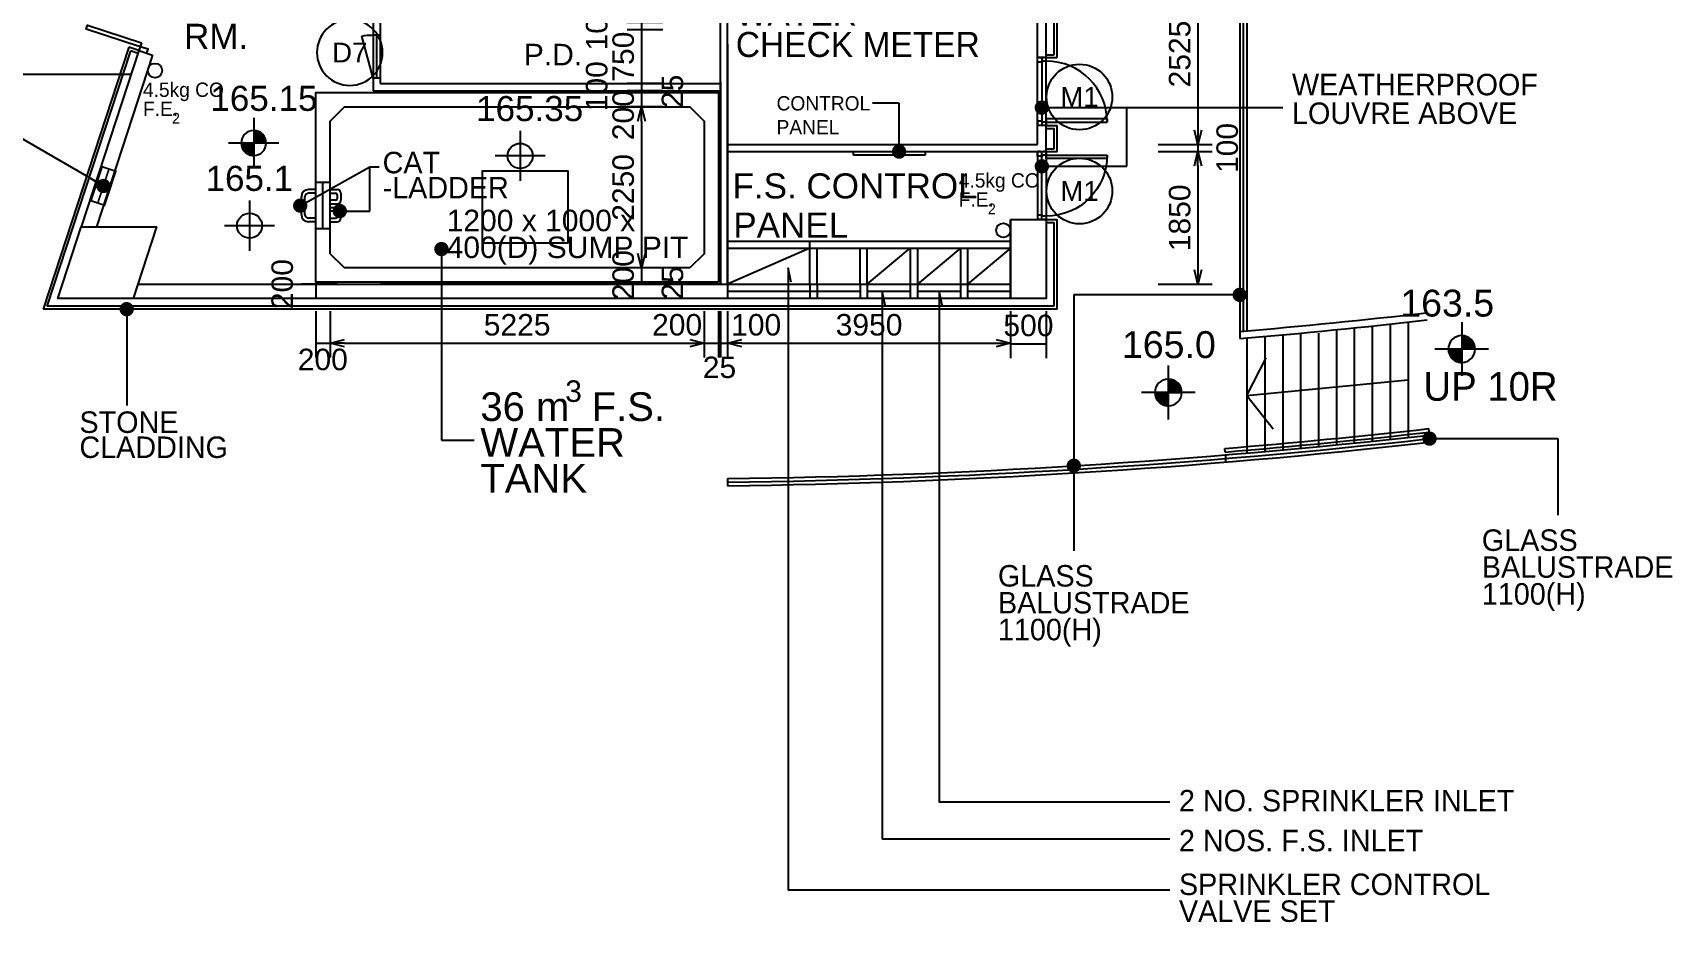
# Model space of a CAD drawing. Header units: millimetres. Extents: x 27940 to 139928, y 247 to 79491.
# Drawn here: x 91345 to 114233, y 247 to 12664 of the extents above; entities that cross this region are included whole.
import ezdxf
from ezdxf.enums import TextEntityAlignment as Align

# ---------------------------------------------------------------- set-up
doc = ezdxf.new("R2010")
doc.units = ezdxf.units.MM
doc.header["$LTSCALE"] = 1000
doc.layers.get('0').update_dxf_attribs({"color": 8})
doc.layers.get('Defpoints').update_dxf_attribs({"color": 8})
for name, color, linetype in [('CLADDING', 8, 'Continuous'), ('DLN030', 8, 'Continuous'), ('DLN032_1', 8, 'Continuous'), ('DLN032__', 8, 'Continuous'), ('DLN040__', 8, 'Continuous'), ('DLN041__', 8, 'Continuous'), ('DLN210__', 8, 'Continuous'), ('DLN220__', 8, 'Continuous'), ('DLN280__', 8, 'Continuous'), ('DLN314__', 8, 'Continuous'), ('DLN325-1', 8, 'Continuous'), ('DLN325__', 8, 'Continuous'), ('DLN580__', 8, 'Continuous'), ('DLN581__', 8, 'Continuous'), ('DLN816__', 8, 'Continuous'), ('FITDOOR', 8, 'Continuous'), ('LEVEL', 8, 'Continuous'), ('MARK', 8, 'Continuous')]:
    doc.layers.add(name, color=color, linetype=linetype)
doc.styles.add('ROMANS', font='swissl.ttf')
doc.styles.add('SWIS721LT450', font='swissl.ttf')
doc.styles.add('SWIS721LT750', font='swissl.ttf')
doc.dimstyles.new('INTDIM', dxfattribs={"dimscale": 200, "dimtxt": 2.25, "dimasz": 1.5, "dimexe": 1, "dimexo": 0, "dimgap": 1, "dimtad": 1, "dimdec": 0, "dimrnd": 1, "dimzin": 1, "dimdsep": 46, "dimtxsty": 'SWIS721LT450', "dimcen": 1, "dimclrd": 256, "dimclre": 256, "dimclrt": 256, "dimaunit": 1, "dimadec": 3, "dimazin": 0, "dimtfac": 1, "dimtdec": 0, "dimtix": 1, "dimtmove": 2, "dimatfit": 0, "dimldrblk": 'DOT', "dimfxl": 1, "dimtolj": 1, "dimtzin": 0, "dimarcsym": 0})

# ---------------------------------------------------------------- blocks, each defined once
blk = doc.blocks.new('*D177')
at = {"layer": 'Defpoints', "color": 0, "transparency": 16777216}
for p in [(95295, 8979), (95495, 8979), (95495, 8332)]:
    blk.add_point(p, dxfattribs=at)
at = {"layer": 'DLN030', "lineweight": -2, "transparency": 16777216}
for p, q in [((95295, 8779), (95295, 8132)), ((95495, 8779), (95495, 8132)), ((95295, 8332), (95495, 8332))]:
    blk.add_line(p, q, dxfattribs=at)
at = {"layer": 'DLN030', "transparency": 16777216, "insert": (95394, 8102), "char_height": 300, "attachment_point": 5, "style": 'SWIS721LT450'}
blk.add_mtext('\\A1;200', dxfattribs=at)
blk = doc.blocks.new('DIMARR')
for p, q in [((-1, 0.25), (0, 0)), ((-1, 0), (0, 0)), ((0, 0), (-1, -0.25))]:
    blk.add_line(p, q)
blk = doc.blocks.new('*D178')
at = {"layer": 'Defpoints', "color": 0, "transparency": 16777216}
for p in [(95495, 8956), (100720, 8979), (100720, 8332)]:
    blk.add_point(p, dxfattribs=at)
at = {"layer": 'DLN030', "lineweight": -2, "transparency": 16777216}
for p, q in [((95495, 8756), (95495, 8132)), ((100720, 8779), (100720, 8132)), ((95695, 8332), (100520, 8332))]:
    blk.add_line(p, q, dxfattribs=at)
at = {"layer": 'DLN030', "lineweight": -2, "transparency": 16777216, "xscale": 200, "yscale": 200, "zscale": 200, "rotation": 180}
blk.add_blockref('DIMARR', (95495, 8332), dxfattribs=at)
at = {"layer": 'DLN030', "lineweight": -2, "transparency": 16777216, "xscale": 200, "yscale": 200, "zscale": 200}
blk.add_blockref('DIMARR', (100720, 8332), dxfattribs=at)
at = {"layer": 'DLN030', "transparency": 16777216, "insert": (98107, 8586), "char_height": 300, "attachment_point": 5, "style": 'SWIS721LT450'}
blk.add_mtext('\\A1;5225', dxfattribs=at)
blk = doc.blocks.new('ELEX')
at = {"layer": 'DLN032__'}
for p, q in [((0, 0.5), (0, -0.5)), ((0.5, 0), (-0.5, 0))]:
    blk.add_line(p, q, dxfattribs=at)
blk.add_circle((0, 0), 0.25, dxfattribs=at)
at = {"layer": 'DLN032__', "style": 'ROMANS'}
blk.add_attdef('ELEX', (0.257, 0.354), '', height=0.5, dxfattribs=at)
blk = doc.blocks.new('DRNO')
at = {"layer": 'MARK'}
blk.add_circle((0, 0), 1, dxfattribs=at)
at = {"layer": 'MARK', "style": 'ROMANS'}
blk.add_attdef('DRNO', text='', height=0.6, dxfattribs=at).set_placement((0, 0), align=Align.MIDDLE)
blk = doc.blocks.new('DR1CR3')
at = {"layer": 'FITDOOR'}
for p, q in [((-50, 0), (0, 0)), ((-50, 0), (-50, -50)), ((0, 0), (0, -37.5)), ((-62.5, -50), (-62.5, -125)), ((-62.5, -50), (-50, -50)), ((-62.5, -125), (0, -125)), ((-12, -37.5), (0, -37.5)), ((-12, -87.5), (0, -87.5)), ((0, -87.5), (0, -125))]:
    blk.add_line(p, q, dxfattribs=at)
blk = doc.blocks.new('DR1AD')
at = {"layer": 'FITDOOR'}
for p, q in [((-45, 1), (0, 1)), ((-45, 1), (-45, 0)), ((0, 0), (0, 1)), ((-45, 0), (0, 0))]:
    blk.add_line(p, q, dxfattribs=at)
blk = doc.blocks.new('DR1AM')
at = {"layer": 'FITDOOR'}
blk.add_arc((0, 0), 1, 90, 180, dxfattribs=at)
blk = doc.blocks.new('DR1CL3')
at = {"layer": 'FITDOOR'}
for p, q in [((0, 0), (0, -37.5)), ((50, 0), (0, 0)), ((50, 0), (50, -50)), ((12, -37.5), (0, -37.5)), ((12, -87.5), (0, -87.5)), ((0, -87.5), (0, -125)), ((62.5, -125), (0, -125)), ((62.5, -50), (50, -50)), ((62.5, -50), (62.5, -125))]:
    blk.add_line(p, q, dxfattribs=at)
blk = doc.blocks.new('*D118')
at = {"layer": 'Defpoints', "color": 0, "transparency": 16777216}
for p in [(95795, 9156), (95295, 8956), (95795, 8956)]:
    blk.add_point(p, dxfattribs=at)
at = {"layer": 'DLN030', "lineweight": -2, "transparency": 16777216}
for p, q in [((95595, 9156), (95095, 9156)), ((95295, 9156), (95295, 8956)), ((95595, 8956), (95095, 8956))]:
    blk.add_line(p, q, dxfattribs=at)
at = {"layer": 'DLN030', "transparency": 16777216, "insert": (94829, 9156), "char_height": 300, "attachment_point": 5, "rotation": 90, "style": 'SWIS721LT450'}
blk.add_mtext('\\A1;200', dxfattribs=at)
blk = doc.blocks.new('*D127')
at = {"layer": 'Defpoints', "color": 0, "transparency": 16777216}
for p in [(106857, 13631), (106857, 11106), (107612, 11106)]:
    blk.add_point(p, dxfattribs=at)
at = {"layer": 'DLN030', "lineweight": -2, "transparency": 16777216}
for p, q in [((107057, 13631), (107812, 13631)), ((107612, 13431), (107612, 11306)), ((107057, 11106), (107812, 11106))]:
    blk.add_line(p, q, dxfattribs=at)
at = {"layer": 'DLN030', "lineweight": -2, "transparency": 16777216, "xscale": 200, "yscale": 200, "zscale": 200}
for p, rotation in [((107612, 13631), 90), ((107612, 11106), 270)]:
    blk.add_blockref('DIMARR', p, dxfattribs=dict(at, rotation=rotation))
at = {"layer": 'DLN030', "transparency": 16777216, "insert": (107358, 12368), "char_height": 300, "attachment_point": 5, "rotation": 90, "style": 'SWIS721LT450'}
blk.add_mtext('\\A1;2525', dxfattribs=at)
blk = doc.blocks.new('*D128')
at = {"layer": 'Defpoints', "color": 0, "transparency": 16777216}
for p in [(106857, 11106), (106857, 11006), (107612, 11006)]:
    blk.add_point(p, dxfattribs=at)
at = {"layer": 'DLN030', "lineweight": -2, "transparency": 16777216}
for p, q in [((107057, 11106), (107812, 11106)), ((107057, 11006), (107812, 11006)), ((107612, 11106), (107612, 11006))]:
    blk.add_line(p, q, dxfattribs=at)
at = {"layer": 'DLN030', "transparency": 16777216, "insert": (108022, 11056), "char_height": 300, "attachment_point": 5, "rotation": 90, "style": 'SWIS721LT450'}
blk.add_mtext('\\A1;100', dxfattribs=at)
blk = doc.blocks.new('*D129')
at = {"layer": 'Defpoints', "color": 0, "transparency": 16777216}
for p in [(106857, 11006), (106857, 9156), (107612, 9156)]:
    blk.add_point(p, dxfattribs=at)
at = {"layer": 'DLN030', "lineweight": -2, "transparency": 16777216}
for p, q in [((107057, 11006), (107812, 11006)), ((107612, 10806), (107612, 9356)), ((107057, 9156), (107812, 9156))]:
    blk.add_line(p, q, dxfattribs=at)
at = {"layer": 'DLN030', "lineweight": -2, "transparency": 16777216, "xscale": 200, "yscale": 200, "zscale": 200}
for p, rotation in [((107612, 11006), 90), ((107612, 9156), 270)]:
    blk.add_blockref('DIMARR', p, dxfattribs=dict(at, rotation=rotation))
at = {"layer": 'DLN030', "transparency": 16777216, "insert": (107358, 10081), "char_height": 300, "attachment_point": 5, "rotation": 90, "style": 'SWIS721LT450'}
blk.add_mtext('\\A1;1850', dxfattribs=at)
blk = doc.blocks.new('*D130')
at = {"layer": 'Defpoints', "color": 0, "transparency": 16777216}
for p in [(100720, 8979), (100920, 8979), (100920, 8332)]:
    blk.add_point(p, dxfattribs=at)
at = {"layer": 'DLN030', "lineweight": -2, "transparency": 16777216}
for p, q in [((100720, 8779), (100720, 8132)), ((100920, 8779), (100920, 8132)), ((100720, 8332), (100920, 8332))]:
    blk.add_line(p, q, dxfattribs=at)
at = {"layer": 'DLN030', "transparency": 16777216, "insert": (100340, 8586), "char_height": 300, "attachment_point": 5, "style": 'SWIS721LT450'}
blk.add_mtext('\\A1;200', dxfattribs=at)
blk = doc.blocks.new('*D131')
at = {"layer": 'Defpoints', "color": 0, "transparency": 16777216}
for p in [(100920, 8979), (100945, 8979), (100945, 8332)]:
    blk.add_point(p, dxfattribs=at)
at = {"layer": 'DLN030', "lineweight": -2, "transparency": 16777216}
for p, q in [((100920, 8779), (100920, 8132)), ((100945, 8779), (100945, 8132)), ((100920, 8332), (100945, 8332))]:
    blk.add_line(p, q, dxfattribs=at)
at = {"layer": 'DLN030', "transparency": 16777216, "insert": (100932, 7992), "char_height": 300, "attachment_point": 5, "style": 'SWIS721LT450'}
blk.add_mtext('\\A1;25', dxfattribs=at)
blk = doc.blocks.new('*D132')
at = {"layer": 'Defpoints', "color": 0, "transparency": 16777216}
for p in [(100945, 8979), (101045, 8979), (101045, 8332)]:
    blk.add_point(p, dxfattribs=at)
at = {"layer": 'DLN030', "lineweight": -2, "transparency": 16777216}
for p, q in [((100945, 8779), (100945, 8132)), ((101045, 8779), (101045, 8132)), ((100945, 8332), (101045, 8332))]:
    blk.add_line(p, q, dxfattribs=at)
at = {"layer": 'DLN030', "transparency": 16777216, "insert": (101444, 8586), "char_height": 300, "attachment_point": 5, "style": 'SWIS721LT450'}
blk.add_mtext('\\A1;100', dxfattribs=at)
blk = doc.blocks.new('*D133')
at = {"layer": 'Defpoints', "color": 0, "transparency": 16777216}
for p in [(101045, 8979), (104995, 8979), (104995, 8332)]:
    blk.add_point(p, dxfattribs=at)
at = {"layer": 'DLN030', "lineweight": -2, "transparency": 16777216}
for p, q in [((101045, 8779), (101045, 8132)), ((104995, 8779), (104995, 8132)), ((101245, 8332), (104795, 8332))]:
    blk.add_line(p, q, dxfattribs=at)
at = {"layer": 'DLN030', "lineweight": -2, "transparency": 16777216, "xscale": 200, "yscale": 200, "zscale": 200, "rotation": 180}
blk.add_blockref('DIMARR', (101045, 8332), dxfattribs=at)
at = {"layer": 'DLN030', "lineweight": -2, "transparency": 16777216, "xscale": 200, "yscale": 200, "zscale": 200}
blk.add_blockref('DIMARR', (104995, 8332), dxfattribs=at)
at = {"layer": 'DLN030', "transparency": 16777216, "insert": (103020, 8586), "char_height": 300, "attachment_point": 5, "style": 'SWIS721LT450'}
blk.add_mtext('\\A1;3950', dxfattribs=at)
blk = doc.blocks.new('*D134')
at = {"layer": 'Defpoints', "color": 0, "transparency": 16777216}
for p in [(104995, 8979), (105495, 8979), (105495, 8323)]:
    blk.add_point(p, dxfattribs=at)
at = {"layer": 'DLN030', "lineweight": -2, "transparency": 16777216}
for p, q in [((104995, 8779), (104995, 8123)), ((105495, 8779), (105495, 8123)), ((104995, 8323), (105495, 8323))]:
    blk.add_line(p, q, dxfattribs=at)
at = {"layer": 'DLN030', "transparency": 16777216, "insert": (105245, 8577), "char_height": 300, "attachment_point": 5, "style": 'SWIS721LT450'}
blk.add_mtext('\\A1;500', dxfattribs=at)
blk = doc.blocks.new('*X13')
for p, q in [((45956, 42700), (46156, 42700)), ((45956, 42694), (46156, 42694)), ((45957, 42688), (46156, 42688)), ((45957, 42681), (46156, 42681)), ((45958, 42675), (46156, 42675)), ((45959, 42669), (46156, 42669)), ((45960, 42662), (46156, 42662)), ((45962, 42656), (46156, 42656)), ((45964, 42650), (46156, 42650)), ((45965, 42644), (46156, 42644)), ((45968, 42638), (46156, 42638)), ((45970, 42631), (46156, 42631)), ((45973, 42625), (46156, 42625)), ((45975, 42619), (46156, 42619)), ((45978, 42612), (46156, 42612)), ((45982, 42606), (46156, 42606)), ((45986, 42600), (46156, 42600)), ((45990, 42594), (46156, 42594)), ((45994, 42588), (46156, 42588)), ((45999, 42581), (46156, 42581)), ((46004, 42575), (46156, 42575)), ((46009, 42569), (46156, 42569)), ((46015, 42562), (46156, 42562)), ((46022, 42556), (46156, 42556)), ((46029, 42550), (46156, 42550)), ((46037, 42544), (46156, 42544)), ((46047, 42538), (46156, 42538)), ((46057, 42531), (46156, 42531)), ((46069, 42525), (46156, 42525)), ((46083, 42519), (46156, 42519)), ((46102, 42512), (46156, 42512)), ((46133, 42506), (46156, 42506))]:
    blk.add_line(p, q)
blk = doc.blocks.new('*X12')
for p, q in [((46156, 42900), (46200, 42900)), ((46156, 42894), (46222, 42894)), ((46156, 42888), (46238, 42888)), ((46156, 42881), (46250, 42881)), ((46156, 42875), (46261, 42875)), ((46156, 42869), (46271, 42869)), ((46156, 42862), (46279, 42862)), ((46156, 42856), (46287, 42856)), ((46156, 42850), (46294, 42850)), ((46156, 42844), (46300, 42844)), ((46156, 42838), (46306, 42838)), ((46156, 42831), (46311, 42831)), ((46156, 42825), (46316, 42825)), ((46156, 42819), (46320, 42819)), ((46156, 42812), (46324, 42812)), ((46156, 42806), (46328, 42806)), ((46156, 42800), (46332, 42800)), ((46156, 42794), (46335, 42794)), ((46156, 42788), (46338, 42788)), ((46156, 42781), (46341, 42781)), ((46156, 42775), (46343, 42775)), ((46156, 42769), (46345, 42769)), ((46156, 42762), (46347, 42762)), ((46156, 42756), (46349, 42756)), ((46156, 42750), (46351, 42750)), ((46156, 42744), (46352, 42744)), ((46156, 42738), (46353, 42738)), ((46156, 42731), (46354, 42731)), ((46156, 42725), (46355, 42725)), ((46156, 42719), (46355, 42719)), ((46156, 42712), (46356, 42712)), ((46156, 42706), (46356, 42706))]:
    blk.add_line(p, q)
blk = doc.blocks.new('ELFIN')
at = {"layer": 'DLN032__'}
for p, q in [((0, 0.5), (0, 0)), ((0, 0), (-0.5, 0)), ((0, 0), (0, -0.5)), ((0.5, 0), (0, 0))]:
    blk.add_line(p, q, dxfattribs=at)
for start, end in [(90, 180), (180, 270), (0, 90), (270, 0)]:
    blk.add_arc((0, 0), 0.25, start, end, dxfattribs=at)
at = {"layer": 'DLN032__', "xscale": 0.001250000001164153, "yscale": 0.001250000001164153, "zscale": 0.001250000001164153}
for name in ['*X12', '*X13']:
    blk.add_blockref(name, (-57.695, -53.381), dxfattribs=at)
at = {"layer": 'DLN032__', "style": 'ROMANS'}
blk.add_attdef('ELFIN', (0.254, 0.347), '', height=0.5, dxfattribs=at)
blk = doc.blocks.new('*D85')
at = {"layer": 'Defpoints', "color": 0, "transparency": 16777216}
for p in [(99843, 9181), (100343, 9381), (100343, 9181)]:
    blk.add_point(p, dxfattribs=at)
at = {"layer": 'DLN030', "lineweight": -2, "transparency": 16777216}
for p, q in [((100143, 9381), (99643, 9381)), ((100143, 9181), (99643, 9181)), ((99843, 9381), (99843, 9181))]:
    blk.add_line(p, q, dxfattribs=at)
at = {"layer": 'DLN030', "transparency": 16777216, "insert": (99589, 9281), "char_height": 300, "attachment_point": 5, "rotation": 90, "style": 'SWIS721LT450'}
blk.add_mtext('\\A1;200', dxfattribs=at)
blk = doc.blocks.new('*D86')
at = {"layer": 'Defpoints', "color": 0, "transparency": 16777216}
for p in [(100343, 11631), (99843, 9381), (100343, 9381)]:
    blk.add_point(p, dxfattribs=at)
at = {"layer": 'DLN030', "lineweight": -2, "transparency": 16777216}
for p, q in [((100143, 11631), (99643, 11631)), ((99843, 11431), (99843, 9581)), ((100143, 9381), (99643, 9381))]:
    blk.add_line(p, q, dxfattribs=at)
at = {"layer": 'DLN030', "lineweight": -2, "transparency": 16777216, "xscale": 200, "yscale": 200, "zscale": 200}
for p, rotation in [((99843, 11631), 90), ((99843, 9381), 270)]:
    blk.add_blockref('DIMARR', p, dxfattribs=dict(at, rotation=rotation))
at = {"layer": 'DLN030', "transparency": 16777216, "insert": (99589, 10506), "char_height": 300, "attachment_point": 5, "rotation": 90, "style": 'SWIS721LT450'}
blk.add_mtext('\\A1;2250', dxfattribs=at)
blk = doc.blocks.new('*D87')
at = {"layer": 'Defpoints', "color": 0, "transparency": 16777216}
for p in [(100343, 11831), (99843, 11631), (100343, 11631)]:
    blk.add_point(p, dxfattribs=at)
at = {"layer": 'DLN030', "lineweight": -2, "transparency": 16777216}
for p, q in [((100143, 11831), (99643, 11831)), ((99843, 11831), (99843, 11631)), ((100143, 11631), (99643, 11631))]:
    blk.add_line(p, q, dxfattribs=at)
at = {"layer": 'DLN030', "transparency": 16777216, "insert": (99589, 11514), "char_height": 300, "attachment_point": 5, "rotation": 90, "style": 'SWIS721LT450'}
blk.add_mtext('\\A1;200', dxfattribs=at)
blk = doc.blocks.new('*D88')
at = {"layer": 'Defpoints', "color": 0, "transparency": 16777216}
for p in [(99843, 11831), (100343, 11856), (100343, 11831)]:
    blk.add_point(p, dxfattribs=at)
at = {"layer": 'DLN030', "lineweight": -2, "transparency": 16777216}
for p, q in [((100143, 11856), (99643, 11856)), ((100143, 11831), (99643, 11831)), ((99843, 11856), (99843, 11831))]:
    blk.add_line(p, q, dxfattribs=at)
at = {"layer": 'DLN030', "transparency": 16777216, "insert": (100277, 11847), "char_height": 300, "attachment_point": 5, "rotation": 90, "style": 'SWIS721LT450'}
blk.add_mtext('\\A1;25', dxfattribs=at)
blk = doc.blocks.new('*D89')
at = {"layer": 'Defpoints', "color": 0, "transparency": 16777216}
for p in [(100343, 12706), (99843, 11956), (100343, 11956)]:
    blk.add_point(p, dxfattribs=at)
at = {"layer": 'DLN030', "lineweight": -2, "transparency": 16777216}
for p, q in [((100143, 12706), (99643, 12706)), ((99843, 12706), (99843, 11956)), ((100143, 11956), (99643, 11956))]:
    blk.add_line(p, q, dxfattribs=at)
at = {"layer": 'DLN030', "transparency": 16777216, "insert": (99589, 12331), "char_height": 300, "attachment_point": 5, "rotation": 90, "style": 'SWIS721LT450'}
blk.add_mtext('\\A1;750', dxfattribs=at)
blk = doc.blocks.new('*D90')
at = {"layer": 'Defpoints', "color": 0, "transparency": 16777216}
for p in [(100343, 11956), (99843, 11856), (100343, 11856)]:
    blk.add_point(p, dxfattribs=at)
at = {"layer": 'DLN030', "lineweight": -2, "transparency": 16777216}
for p, q in [((100143, 11956), (99643, 11956)), ((99843, 11956), (99843, 11856)), ((100143, 11856), (99643, 11856))]:
    blk.add_line(p, q, dxfattribs=at)
at = {"layer": 'DLN030', "transparency": 16777216, "insert": (99219, 11918), "char_height": 300, "attachment_point": 5, "rotation": 90, "style": 'SWIS721LT450'}
blk.add_mtext('\\A1;100', dxfattribs=at)
blk = doc.blocks.new('*D91')
at = {"layer": 'Defpoints', "color": 0, "transparency": 16777216}
for p in [(99843, 12706), (100343, 12806), (100343, 12706)]:
    blk.add_point(p, dxfattribs=at)
at = {"layer": 'DLN030', "lineweight": -2, "transparency": 16777216}
for p, q in [((100143, 12806), (99643, 12806)), ((100143, 12706), (99643, 12706)), ((99843, 12806), (99843, 12706))]:
    blk.add_line(p, q, dxfattribs=at)
at = {"layer": 'DLN030', "transparency": 16777216, "insert": (99219, 12768), "char_height": 300, "attachment_point": 5, "rotation": 90, "style": 'SWIS721LT450'}
blk.add_mtext('\\A1;100', dxfattribs=at)
blk = doc.blocks.new('*D93')
at = {"layer": 'Defpoints', "color": 0, "transparency": 16777216}
for p in [(99843, 9156), (100343, 9181), (100343, 9156)]:
    blk.add_point(p, dxfattribs=at)
at = {"layer": 'DLN030', "lineweight": -2, "transparency": 16777216}
for p, q in [((100143, 9181), (99643, 9181)), ((100143, 9156), (99643, 9156)), ((99843, 9181), (99843, 9156))]:
    blk.add_line(p, q, dxfattribs=at)
at = {"layer": 'DLN030', "transparency": 16777216, "insert": (100277, 9172), "char_height": 300, "attachment_point": 5, "rotation": 90, "style": 'SWIS721LT450'}
blk.add_mtext('\\A1;25', dxfattribs=at)
blk = doc.blocks.new('A$C7B6E469D')
at = {"layer": 'DLN314__', "ltscale": 0.03, "const_width": 25}
blk.add_lwpolyline([(-10791, -31799), (-10981, -31736), (-11137, -32212), (-10947, -32274)], close=True, dxfattribs=at)
blk.add_lwpolyline([(-10886, -31767), (-11042, -32243)], dxfattribs=at)
at = {"layer": 'DLN040__'}
blk.add_leader([(-10964, -32005), (-12288, -31236), (-13291, -31236)], dimstyle='INTDIM', override={"dimscale": 1, "dimtxt": 300, "dimasz": 200, "dimexe": 200, "dimexo": 200, "dimgap": 100, "dimtad": 0, "dimrnd": 0, "dimzin": 0, "dimcen": 200, "dimclrt": 256}, dxfattribs=at)

msp = doc.modelspace()

# ---------------------------------------------------------------- linework, layer by layer
at = {"layer": 'CLADDING'}
for p, q in [((105605, 12358.2), (105605, 14766.7)), ((105645, 12318.2), (105645, 14806.7)), ((92684.4, 12461.6), (91488.1, 8805.7)), ((92709.9, 12411.2), (91543.3, 8845.7)), ((92826.9, 12415), (92684.4, 12461.6)), ((92814.5, 12377), (92709.9, 12411.2)), ((105495, 12358.2), (105605, 12358.2)), ((105495, 12318.2), (105645, 12318.2)), ((105495, 11368.2), (105645, 11368.2)), ((105495, 11328.2), (105605, 11328.2)), ((105605, 11045.7), (105605, 11328.2)), ((105645, 11005.7), (105645, 11368.2)), ((105495, 11045.7), (105605, 11045.7)), ((105495, 11005.7), (105645, 11005.7)), ((105495, 10055.7), (105645, 10055.7)), ((105495, 10015.7), (105605, 10015.7)), ((105605, 8845.7), (105605, 10015.7)), ((105645, 8805.7), (105645, 10055.7)), ((105645, 8805.7), (91488.1, 8805.7)), ((105605, 8845.7), (91543.3, 8845.7))]:
    msp.add_line(p, q, dxfattribs=at)
at = {"layer": 'DLN210__'}
msp.add_line((92717.5, 12080.7), (75895, 12080.7), dxfattribs=at)
msp.add_lwpolyline([(97620.5, 9730.7), (98820.5, 9730.7), (98820.5, 10730.7), (97620.5, 10730.7)], close=True, dxfattribs=at)
at = {"layer": 'DLN220__'}
for p, q in [((100945, 9155.7), (100945, 16355.7)), ((101045, 9155.7), (101045, 16355.7)), ((105370, 12318.2), (105370, 14806.7)), ((105495, 12318.2), (105495, 14806.7)), ((96095, 13630.7), (96095, 11855.7)), ((96195, 13630.7), (96195, 11955.7)), ((105495, 12318.2), (105370, 12318.2)), ((105495, 11368.2), (105495, 12318.2)), ((96195, 11955.7), (100945, 11955.7)), ((100945, 11980.7), (100945, 9155.7)), ((96095, 11855.7), (100945, 11855.7)), ((105370, 11105.7), (105370, 11368.2)), ((105495, 11368.2), (105370, 11368.2)), ((105495, 11368.2), (105370, 11368.2)), ((105495, 11005.7), (105495, 11368.2)), ((101045, 11105.7), (105370, 11105.7)), ((101045, 11005.7), (105495, 11005.7)), ((105495, 11005.7), (105495, 10055.7)), ((95095, 10125.7), (95095, 10375.7)), ((95145, 10125.7), (95145, 10375.7)), ((95295, 10475.7), (95195, 10475.7)), ((95295, 10425.7), (95195, 10425.7)), ((95495, 10475.7), (95595, 10475.7)), ((95495, 10425.7), (95570, 10425.7)), ((95570, 10325.7), (95495, 10325.7)), ((95595, 10400.7), (95595, 10350.7)), ((95645, 10425.7), (95645, 10325.7)), ((95295, 10075.7), (95195, 10075.7)), ((95495, 10275.7), (95595, 10275.7)), ((95495, 10225.7), (95595, 10225.7)), ((95570, 10175.7), (95495, 10175.7)), ((95495, 10075.7), (95570, 10075.7)), ((95595, 10100.7), (95595, 10150.7)), ((95645, 10075.7), (95645, 10175.7)), ((95295, 10025.7), (95195, 10025.7)), ((95495, 10025.7), (95595, 10025.7)), ((101045, 9755.7), (104995, 9755.7)), ((101045, 9655.7), (104995, 9655.7))]:
    msp.add_line(p, q, dxfattribs=at)
at = {"layer": 'DLN220__', "ltscale": 0.03}
for p, q in [((95495, 10575.7), (95295, 10575.7)), ((95395, 9925.7), (95395, 10575.7)), ((95495, 9925.7), (95295, 9925.7))]:
    msp.add_line(p, q, dxfattribs=at)
at = {"layer": 'DLN220__'}
msp.add_lwpolyline([(101045, 12505.7), (101045, 12505.7), (101045, 9155.7)], dxfattribs=at)
for centre, radius, start, end in [((95195, 10375.7), 100, 90, 180), ((95195, 10375.7), 50, 90, 180), ((95570, 10400.7), 25, 0, 90), ((95570, 10350.7), 25, 270, 0), ((95595, 10425.7), 50, 0, 90), ((95595, 10325.7), 50, 270, 0), ((95195, 10125.7), 100, 180, 270), ((95195, 10125.7), 50, 180, 270), ((95570, 10150.7), 25, 0, 90), ((95570, 10100.7), 25, 270, 0), ((95595, 10175.7), 50, 0, 90), ((95595, 10075.7), 50, 270, 0)]:
    msp.add_arc(centre, radius, start, end, dxfattribs=at)
at = {"layer": 'DLN280__'}
for p, q in [((92826.9, 12415), (92022.2, 9955.7)), ((92826.9, 12415), (93017, 12352.8)), ((93017, 12352.8), (92232.6, 9955.7)), ((104995, 10055.7), (104995, 9155.7)), ((104995, 10055.7), (104995, 9155.7)), ((104995, 10055.7), (105495, 10055.7)), ((105495, 10055.7), (105495, 8955.7)), ((92812.6, 9155.7), (104995, 9155.7)), ((105495, 8955.7), (92747.2, 8955.7))]:
    msp.add_line(p, q, dxfattribs=at)
for points in [[(100920, 9180.7), (95295, 9180.7), (95295, 11830.7), (100920, 11830.7)], [(100520, 9380.7), (95695, 9380.7), (95495, 9580.7), (95495, 11430.7), (95695, 11630.7), (100520, 11630.7), (100720, 11430.7), (100720, 9580.7)], [(92022.2, 9955.7), (93074.4, 9955.7), (92747.2, 8955.7), (91695, 8955.7)], [(104995, 10055.7), (105495, 10055.7), (105495, 8955.7), (104995, 8955.7)]]:
    msp.add_lwpolyline(points, close=True, dxfattribs=at)
for points in [[(96195, 11830.7), (100920, 11830.7), (100920, 9180.7)], [(100945, 9155.7), (96195, 9155.7)]]:
    msp.add_lwpolyline(points, dxfattribs=at)
at = {"layer": 'DLN314__'}
for p, q in [((108195, 14030.7), (108195, 8494.6)), ((108245, 14030.7), (108245, 8498.9)), ((108295, 14030.7), (108295, 8503.2)), ((110845, 7048.7), (110845, 6948.1)), ((107995, 6771.6), (107995, 6671.3)), ((101045, 6441.1), (101045, 6341.1))]:
    msp.add_line(p, q, dxfattribs=at)
at = {"layer": 'DLN314__', "ltscale": 0.03}
for p, q in [((105370, 11368.2), (105370, 12318.2)), ((105432.5, 12318.2), (105432.5, 11368.2)), ((105495, 11368.2), (105495, 12318.2)), ((105370, 11005.7), (105370, 10055.7)), ((105432.5, 10055.7), (105432.5, 11005.7)), ((105495, 11005.7), (105495, 10055.7))]:
    msp.add_line(p, q, dxfattribs=at)
at = {"layer": 'DLN314__', "ltscale": 0.01}
msp.add_line((105370, 10055.7), (105495, 10055.7), dxfattribs=at)
at = {"layer": 'DLN314__'}
for points in [[(101045, 6441.1, 0.0247132), (110845, 7048.7, 0.0239568)], [(101045, 6341.1, 0.0246915), (110845, 6948.1, 0.0239326)], [(101045.6, 6391.1, 0.0247025), (110845, 6998.5, 0.0239431)]]:
    msp.add_lwpolyline(points, format="xyb", dxfattribs=at)
at = {"layer": 'DLN325__', "ltscale": 0.3}
for p, q in [((96095, 12030.7), (95938.3, 12615.6)), ((96195, 12630.7), (96095, 12630.7)), ((96145, 12630.7), (96145, 12030.7)), ((96195, 12030.7), (96095, 12030.7))]:
    msp.add_line(p, q, dxfattribs=at)
at = {"layer": 'DLN325__'}
for points in [[(92863, 12525.3), (92845, 12470.1), (92092.3, 12716.4), (92110.3, 12771.6)], [(92937.2, 12378.9), (92955.3, 12434), (92845, 12470.1), (92826.9, 12415)]]:
    msp.add_lwpolyline(points, close=True, dxfattribs=at)
at = {"layer": 'DLN325__', "ltscale": 0.3}
msp.add_lwpolyline([(95938.3, 12615.6, -0.1065172), (96095, 12630.7)], format="xyb", dxfattribs=at)
at = {"layer": 'DLN580__'}
for p, q in [((102802.8, 11005.7), (103802.8, 11005.7)), ((102802.8, 10955.7), (102802.8, 11005.7)), ((103802.8, 11005.7), (103802.8, 10955.7)), ((103802.8, 10955.7), (102802.8, 10955.7)), ((107221.4, 1408.5), (103205.2, 1408.5)), ((107221.4, 694), (101890.4, 694))]:
    msp.add_line(p, q, dxfattribs=at)
at = {"layer": 'DLN580__', "ltscale": 0.03}
for p, q in [((102195, 9655.7), (101045, 9155.7)), ((102195, 9155.7), (102195, 9755.7)), ((102295, 9155.7), (102295, 9655.7)), ((102895, 9155.7), (102895, 9655.7)), ((102995, 9155.7), (102995, 9655.7)), ((102995, 9155.7), (103595, 9655.7)), ((103595, 9655.7), (103595, 8955.7)), ((103695, 9655.7), (103695, 8955.7)), ((104295, 9655.7), (103695, 9155.7)), ((104295, 9655.7), (104295, 8955.7)), ((104395, 9655.7), (104395, 8955.7)), ((104995, 9655.7), (104395, 9155.7)), ((101045, 9155.7), (101045, 8955.7)), ((102195, 9155.7), (102195, 8955.7)), ((102295, 9155.7), (102295, 8955.7)), ((102895, 9155.7), (102895, 8955.7)), ((102995, 9155.7), (102995, 8955.7)), ((104995, 9155.7), (104995, 8955.7)), ((101045, 9055.7), (102895, 9055.7)), ((102995, 9055.7), (103595, 9055.7)), ((103695, 9055.7), (104295, 9055.7)), ((104395, 9055.7), (104995, 9055.7))]:
    msp.add_line(p, q, dxfattribs=at)
at = {"layer": 'DLN580__'}
for points in [[(101932.1, 9182.2), (101890.4, 9378.1), (101890.4, 694)], [(103246.9, 8859.7), (103205.2, 9055.7), (103205.2, 1408.5)], [(104038.8, 8859.7), (103997, 9055.7), (103997, 1929.9), (107221.4, 1929.9)]]:
    msp.add_lwpolyline(points, dxfattribs=at)
at = {"layer": 'DLN581__'}
for centre in [(93051.8, 12137.4), (104895, 9905.7)]:
    msp.add_circle(centre, 100, dxfattribs=at)
at = {"layer": 'DLN816__', "ltscale": 0.05}
for p, q in [((108195, 8494.6), (108195, 8394.2)), ((109045, 8471.2), (109045, 6864.1)), ((109295, 8471.2), (109295, 6887.8)), ((109545, 8519.9), (109545, 6912.1)), ((109795, 8545.3), (109795, 6937)), ((110045, 8571.3), (110045, 6962.6)), ((110295, 8598), (110295, 6988.8)), ((110545, 8625.3), (110545, 7015.7)), ((108295, 8402.9), (108295, 6796.9)), ((108545, 8425), (108545, 6818.7)), ((108795, 8447.8), (108795, 6841.1)), ((108295, 7599.9), (108565.5, 8128.5)), ((108295, 7599.9), (110545, 7820.5)), ((108295, 7599.9), (108663, 7133.9)), ((110840.5, 7088.5), (110835, 7138.2)), ((107991.7, 6811.5), (107987.6, 6861.3))]:
    msp.add_line(p, q, dxfattribs=at)
for points in [[(108195, 8494.6, 0.0067066), (110802.2, 8754.7, 0.0067066)], [(108195, 8394.2, 0.0067222), (110811, 8655, 0.0067222)], [(107987.6, 6861.3, 0.007203), (110835, 7138.2)], [(107991.7, 6811.5, 0.007203), (110840.5, 7088.5)]]:
    msp.add_lwpolyline(points, format="xyb", dxfattribs=at)

# ---------------------------------------------------------------- block references
at = {"layer": 'DLN032_1'}
ref = msp.add_blockref('ELFIN', (111294.5, 8249), dxfattribs=dict(at, xscale=750, yscale=750, zscale=750))
ref.add_attrib('ELFIN', '163.5', (110436.2, 8702.8), dxfattribs={"layer": 'LEVEL', "height": 375, "rotation": 360, "style": 'ROMANS'})
ref = msp.add_blockref('ELFIN', (107198.2, 7642.7), dxfattribs=dict(at, xscale=750, yscale=750, zscale=750))
ref.add_attrib('ELFIN', '165.0', (106550.2, 8123.7), dxfattribs={"layer": 'LEVEL', "height": 375, "rotation": 360, "style": 'ROMANS'})
at = {"layer": 'DLN032__'}
ref = msp.add_blockref('ELFIN', (94428.9, 11125.4), dxfattribs=dict(at, xscale=700, yscale=700, zscale=700))
ref.add_attrib('ELFIN', '165.15', (93824.1, 11574.4), dxfattribs={"layer": 'LEVEL', "height": 350, "style": 'ROMANS'})
ref = msp.add_blockref('ELEX', (98148.9, 10945.7), dxfattribs=dict(at, xscale=700, yscale=700, zscale=700))
ref.add_attrib('ELEX', '165.35', (97534.2, 11431.3), dxfattribs={"layer": 'LEVEL', "height": 350, "style": 'ROMANS'})
ref = msp.add_blockref('ELEX', (94371.2, 9971.5), dxfattribs=dict(at, xscale=700, yscale=700, zscale=700))
ref.add_attrib('ELEX', '165.1', (93756.6, 10457.1), dxfattribs={"layer": 'LEVEL', "height": 350, "style": 'ROMANS'})
at = {"layer": 'DLN314__', "ltscale": 0.5}
msp.add_blockref('A$C7B6E469D', (103295, 42530.7), dxfattribs=at)
at = {"layer": 'DLN325-1'}
ref = msp.add_blockref('DRNO', (95770.6, 12388.8), dxfattribs=dict(at, xscale=-458.3333333333139, yscale=458.3333333333139, zscale=458.3333333333333, rotation=180))
ref.add_attrib('DRNO', 'D7', dxfattribs={"layer": 'MARK', "height": 275, "style": 'ROMANS'}).set_placement((95770.6, 12388.8), align=Align.MIDDLE)
at = {"layer": 'DLN325-1', "xscale": 458.3333333333139, "yscale": 458.3333333333139, "zscale": 458.3333333333139}
for p in [(105957.7, 11768), (105957.7, 10455.5)]:
    msp.add_blockref('DRNO', p, dxfattribs=at).add_auto_attribs({'DRNO': 'M1'})
at = {"layer": 'DLN325__', "rotation": 269.9999999999993}
for name, p in [('DR1CL3', (105495, 12318.2)), ('DR1CR3', (105495, 11368.2))]:
    msp.add_blockref(name, p, dxfattribs=at)
at = {"layer": 'DLN325__', "yscale": 850, "zscale": 850}
for p, xscale, rotation in [((105495, 11418.2), 850, 269.9999999999993), ((105495, 10955.7), -850, 270)]:
    msp.add_blockref('DR1AM', p, dxfattribs=dict(at, xscale=xscale, rotation=rotation))
at = {"layer": 'DLN325__', "yscale": 850, "rotation": 269.9999999999993}
msp.add_blockref('DR1AD', (105495, 11418.2), dxfattribs=at)
at = {"layer": 'DLN325__', "xscale": -1, "rotation": 270}
for name, p in [('DR1CR3', (105495, 11005.7)), ('DR1CL3', (105495, 10055.7))]:
    msp.add_blockref(name, p, dxfattribs=at)
at = {"layer": 'DLN325__', "xscale": -1, "yscale": 850, "rotation": 270}
msp.add_blockref('DR1AD', (105495, 10955.7), dxfattribs=at)

# ---------------------------------------------------------------- texts
at = {"layer": 'DLN040__', "style": 'SWIS721LT750'}
for s, p in [('1200 x 1000 x', (97123, 9894.2)), ('400(D) SUMP PIT', (97123, 9519.5))]:
    msp.add_text(s, height=300, dxfattribs=at).set_placement(p)
at = {"layer": 'DLN040__', "char_height": 300, "attachment_point": 1, "style": 'SWIS721LT750'}
for s, insert, line_spacing_factor in [('{\\fUnivers|b0|i0|c0|p34;WEATHERPROOF\\PLOUVRE ABOVE}', (108925.2, 12091.6), 0.8), ('{\\fUnivers|b0|i0|c0|p34;CAT\\P-LADDER}', (96228.8, 11002.8), 0.7)]:
    msp.add_mtext(s, dxfattribs=dict(at, insert=insert, line_spacing_factor=line_spacing_factor))
at = {"layer": 'DLN040__', "ltscale": 0.05, "insert": (110760.1, 7521.6), "char_height": 400, "width": 1964.693, "attachment_point": 7, "style": 'SWIS721LT750'}
msp.add_mtext('{\\fUnivers|b0|i0|c0|p34;UP 10R}', dxfattribs=at)
at = {"layer": 'DLN040__', "char_height": 300, "attachment_point": 1, "style": 'SWIS721LT750'}
for s, insert, width, line_spacing_factor in [('{\\fUnivers|b0|i0|c0|p34;STONE CLADDING}', (91996.4, 7378.4), 2519.187, 0.7), ('{\\fUnivers|b0|i0|c0|p34;GLASS BALUSTRADE 1100(H) }', (111575.1, 5731.2), 4099.172, 0.75), ('{\\fUnivers|b0|i0|c0|p34;GLASS BALUSTRADE 1100(H) }', (104819.7, 5233.2), 4099.172, 0.75)]:
    msp.add_mtext(s, dxfattribs=dict(at, insert=insert, width=width, line_spacing_factor=line_spacing_factor))
at = {"layer": 'DLN041__', "style": 'SWIS721LT750'}
for s, p in [('F.S. CONTROL', (101113.9, 10352.1)), ('PANEL', (101125.5, 9804.9))]:
    msp.add_text(s, height=350, dxfattribs=at).set_placement(p)
at = {"layer": 'DLN041__', "attachment_point": 7, "line_spacing_factor": 0.75, "style": 'SWIS721LT750'}
for s, insert, char_height, width in [('F.S.\\PPUMP RM.', (93456.4, 12440), 350, 1880.638), ('{\\fUnivers|b0|i0|c0|p34;WATER \\PCHECK METER}', (101159.9, 12321.4), 350, 6611.942), ('36 m  F.S. WATER \\PTANK', (97593.9, 6245.3), 400, 3397.025)]:
    msp.add_mtext(s, dxfattribs=dict(at, insert=insert, char_height=char_height, width=width))
at = {"layer": 'DLN041__', "char_height": 300, "attachment_point": 7, "style": 'SWIS721LT750'}
for s, insert, width in [('P.D.', (98200, 12210.5), 1310.626), ('3', (98778.1, 7507.1), 2574.283)]:
    msp.add_mtext(s, dxfattribs=dict(at, insert=insert, width=width))
at = {"layer": 'DLN580__', "char_height": 300, "width": 4987.164, "attachment_point": 7, "line_spacing_factor": 0.75, "style": 'SWIS721LT750'}
for s, insert in [('{\\fUnivers|b0|i0|c0|p34;2 NO. SPRINKLER INLET}', (107346.8, 1790.5)), ('{\\fUnivers|b0|i0|c0|p34;2 NOS. F.S. INLET}', (107346.8, 1233.2)), ('{\\fUnivers|b0|i0|c0|p34;SPRINKLER CONTROL VALVE SET}', (107346.8, 247.4))]:
    msp.add_mtext(s, dxfattribs=dict(at, insert=insert))
at = {"layer": 'DLN581__', "char_height": 200, "width": 1224.976, "attachment_point": 7, "line_spacing_factor": 0.8, "style": 'SWIS721LT750'}
for insert in [(92883.1, 11502.5), (104272.8, 10236.9)]:
    msp.add_mtext('{\\fUnivers|b0|i0|c0|p34;4.5kg CO  F.E.}', dxfattribs=dict(at, insert=insert))
at = {"layer": 'DLN581__', "attachment_point": 7, "style": 'SWIS721LT750'}
for s, insert, char_height, width in [('{\\fUnivers|b0|i0|c0|p34;CONTROL PANEL}', (101728.7, 11246.4), 200, 1224.976), ('{\\fUnivers|b0|i0|c0|p34;2}', (93288.6, 11396.1), 150, 179.706), ('{\\fUnivers|b0|i0|c0|p34;2}', (104678.3, 10130.5), 150, 179.706)]:
    msp.add_mtext(s, dxfattribs=dict(at, insert=insert, char_height=char_height, width=width))

# ---------------------------------------------------------------- dimensions: what is measured, and where the dimension line sits
at = {"layer": 'DLN030'}
for base, p1, p2, angle, override, picture, middle in [((107612.1, 11105.7), (106857.4, 13630.7), (106857.4, 11105.7), 90, {"dimscale": 1, "dimtxt": 300, "dimasz": 200, "dimexe": 200, "dimexo": 200, "dimgap": 100, "dimrnd": 0, "dimzin": 0, "dimblk": 'DIMARR', "dimcen": 300, "dimclrt": 256, "dimadec": 4}, '*D127', (107357.9, 12368.2)), ((99842.9, 11955.7), (100342.9, 12705.7), (100342.9, 11955.7), 90, {"dimscale": 1, "dimtxt": 300, "dimasz": 200, "dimexe": 200, "dimexo": 200, "dimgap": 100, "dimrnd": 0, "dimzin": 0, "dimblk": 'DIMARR', "dimcen": 300, "dimclrt": 256, "dimadec": 4}, '*D89', (99588.8, 12330.7)), ((99842.9, 9380.7), (100342.9, 11630.7), (100342.9, 9380.7), 90, {"dimscale": 1, "dimtxt": 300, "dimasz": 200, "dimexe": 200, "dimexo": 200, "dimgap": 100, "dimrnd": 0, "dimzin": 0, "dimblk": 'DIMARR', "dimcen": 300, "dimclrt": 256, "dimadec": 4}, '*D86', (99588.8, 10505.7)), ((107612.1, 9155.7), (106857.4, 11005.7), (106857.4, 9155.7), 90, {"dimscale": 1, "dimtxt": 300, "dimasz": 200, "dimexe": 200, "dimexo": 200, "dimgap": 100, "dimrnd": 0, "dimzin": 0, "dimblk": 'DIMARR', "dimcen": 300, "dimclrt": 256, "dimadec": 4}, '*D129', (107357.9, 10080.7)), ((99842.9, 9180.7), (100342.9, 9380.7), (100342.9, 9180.7), 90, {"dimscale": 1, "dimtxt": 300, "dimasz": 200, "dimexe": 200, "dimexo": 200, "dimgap": 100, "dimrnd": 0, "dimzin": 0, "dimblk": 'DIMARR', "dimcen": 300, "dimclrt": 256, "dimadec": 4}, '*D85', (99588.8, 9280.7)), ((100720, 8332.2), (95495, 8955.7), (100720, 8979.4), 180, {"dimscale": 1, "dimtxt": 300, "dimasz": 200, "dimexe": 200, "dimexo": 200, "dimgap": 100, "dimrnd": 0, "dimzin": 0, "dimblk": 'DIMARR', "dimcen": 200, "dimclrt": 256, "dimadec": 4}, '*D178', (98107.5, 8586.4))]:
    dim = msp.add_linear_dim(base=base, p1=p1, p2=p2, angle=angle, dimstyle='INTDIM', override=override, dxfattribs=at)
    dim.commit()
    dim.dimension.update_dxf_attribs({"geometry": picture, "text_midpoint": middle})
for base, p1, p2, angle, override, picture, middle, dimtype in [((99842.9, 12705.7), (100342.9, 12805.7), (100342.9, 12705.7), 90, {"dimscale": 1, "dimtxt": 300, "dimasz": 200, "dimexe": 200, "dimexo": 200, "dimgap": 100, "dimrnd": 0, "dimzin": 0, "dimblk": 'DIMARR', "dimcen": 300, "dimclrt": 256, "dimadec": 4}, '*D91', (99218.7, 12768.5), 160), ((99842.9, 11855.7), (100342.9, 11955.7), (100342.9, 11855.7), 90, {"dimscale": 1, "dimtxt": 300, "dimasz": 200, "dimexe": 200, "dimexo": 200, "dimgap": 100, "dimrnd": 0, "dimzin": 0, "dimblk": 'DIMARR', "dimcen": 300, "dimclrt": 256, "dimadec": 4}, '*D90', (99218.7, 11918.5), 160), ((99842.9, 11830.7), (100342.9, 11855.7), (100342.9, 11830.7), 90, {"dimscale": 1, "dimtxt": 300, "dimasz": 200, "dimexe": 200, "dimexo": 200, "dimgap": 100, "dimrnd": 0, "dimzin": 0, "dimblk": 'DIMARR', "dimcen": 300, "dimclrt": 256, "dimadec": 4}, '*D88', (100277.1, 11846.5), 160), ((99842.9, 11630.7), (100342.9, 11830.7), (100342.9, 11630.7), 90, {"dimscale": 1, "dimtxt": 300, "dimasz": 200, "dimexe": 200, "dimexo": 200, "dimgap": 100, "dimrnd": 0, "dimzin": 0, "dimblk": 'DIMARR', "dimcen": 300, "dimclrt": 256, "dimadec": 4}, '*D87', (99588.8, 11513.9), 160), ((107612.1, 11005.7), (106857.4, 11105.7), (106857.4, 11005.7), 90, {"dimscale": 1, "dimtxt": 300, "dimasz": 200, "dimexe": 200, "dimexo": 200, "dimgap": 100, "dimrnd": 0, "dimzin": 0, "dimblk": 'DIMARR', "dimcen": 300, "dimclrt": 256, "dimadec": 4}, '*D128', (108022.5, 11055.7), 160), ((95295, 8955.7), (95795, 9155.7), (95795, 8955.7), 90, {"dimscale": 1, "dimtxt": 300, "dimasz": 200, "dimexe": 200, "dimexo": 200, "dimgap": 100, "dimrnd": 0, "dimzin": 0, "dimblk": 'DIMARR', "dimcen": 300, "dimclrt": 256, "dimadec": 4}, '*D118', (94828.6, 9155.7), 160), ((99842.9, 9155.7), (100342.9, 9180.7), (100342.9, 9155.7), 90, {"dimscale": 1, "dimtxt": 300, "dimasz": 200, "dimexe": 200, "dimexo": 200, "dimgap": 100, "dimrnd": 0, "dimzin": 0, "dimblk": 'DIMARR', "dimcen": 300, "dimclrt": 256, "dimadec": 4}, '*D93', (100277.1, 9171.5), 160), ((95495, 8332.2), (95295, 8979.4), (95495, 8979.4), 360, {"dimscale": 1, "dimtxt": 300, "dimasz": 200, "dimexe": 200, "dimexo": 200, "dimgap": 100, "dimrnd": 0, "dimzin": 0, "dimblk": 'DIMARR', "dimcen": 200, "dimclrt": 256, "dimadec": 4}, '*D177', (95394.5, 8101.7), 161)]:
    dim = msp.add_linear_dim(base=base, p1=p1, p2=p2, angle=angle, dimstyle='INTDIM', override=override, dxfattribs=at)
    dim.commit()
    dim.dimension.update_dxf_attribs({"geometry": picture, "text_midpoint": middle, "dimtype": dimtype})
for base, p1, p2, picture, middle in [((100920, 8332.2), (100720, 8979.4), (100920, 8979.4), '*D130', (100340.1, 8586.4)), ((100945, 8332.2), (100920, 8979.4), (100945, 8979.4), '*D131', (100932.5, 7992.5)), ((101045, 8332.2), (100945, 8979.4), (101045, 8979.4), '*D132', (101444.1, 8586.4))]:
    dim = msp.add_linear_dim(base=base, p1=p1, p2=p2, dimstyle='INTDIM', override={"dimscale": 1, "dimtxt": 300, "dimasz": 200, "dimexe": 200, "dimexo": 200, "dimgap": 100, "dimrnd": 0, "dimzin": 0, "dimblk": 'DIMARR', "dimcen": 300, "dimclrt": 256, "dimadec": 4}, dxfattribs=at)
    dim.commit()
    dim.dimension.update_dxf_attribs({"geometry": picture, "text_midpoint": middle, "dimtype": 160})
for base, p1, p2, picture, middle in [((104995, 8332.2), (101045, 8979.4), (104995, 8979.4), '*D133', (103020, 8586.4)), ((105495, 8323.2), (104995, 8979.4), (105495, 8979.4), '*D134', (105245, 8577.4))]:
    dim = msp.add_linear_dim(base=base, p1=p1, p2=p2, dimstyle='INTDIM', override={"dimscale": 1, "dimtxt": 300, "dimasz": 200, "dimexe": 200, "dimexo": 200, "dimgap": 100, "dimrnd": 0, "dimzin": 0, "dimblk": 'DIMARR', "dimcen": 300, "dimclrt": 256, "dimadec": 4}, dxfattribs=at)
    dim.commit()
    dim.dimension.update_dxf_attribs({"geometry": picture, "text_midpoint": middle})

# ---------------------------------------------------------------- leaders
at = {"layer": 'DLN040__'}
for points, override in [([(103439.6, 11005.7), (103439.6, 11682.1), (103066.4, 11682.1)], {"dimscale": 1, "dimtxt": 300, "dimasz": 200, "dimexe": 200, "dimexo": 200, "dimgap": 100, "dimtad": 0, "dimrnd": 0, "dimzin": 0, "dimcen": 300, "dimclrt": 256, "dimadec": 4}), ([(105432.5, 11619.4), (106616.8, 11619.4), (108797.2, 11619.1)], {"dimscale": 1, "dimtxt": 300, "dimasz": 200, "dimexe": 200, "dimexo": 200, "dimgap": 100, "dimtad": 0, "dimrnd": 0, "dimzin": 0, "dimcen": 300, "dimclrt": 256, "dimadec": 4}), ([(105432.5, 10800.2), (106616.8, 10800.2), (106616.8, 11619.4)], {"dimscale": 1, "dimtxt": 300, "dimasz": 200, "dimexe": 200, "dimexo": 200, "dimgap": 100, "dimtad": 0, "dimrnd": 0, "dimzin": 0, "dimcen": 300, "dimclrt": 256, "dimadec": 4}), ([(95078.6, 10250.9), (96050.9, 10795.2), (96183, 10795.2)], {"dimscale": 1, "dimtxt": 300, "dimasz": 200, "dimexe": 200, "dimexo": 200, "dimgap": 100, "dimtad": 0, "dimrnd": 0, "dimzin": 0, "dimcen": 200, "dimclrt": 256}), ([(95631.2, 10174.9), (96050.9, 10174.9), (96050.9, 10795.2)], {"dimscale": 1, "dimtxt": 300, "dimasz": 200, "dimexe": 200, "dimexo": 200, "dimgap": 100, "dimtad": 0, "dimrnd": 0, "dimzin": 0, "dimcen": 200, "dimclrt": 256}), ([(108195, 9005.9), (105878.5, 9005.9), (105878.5, 5432.1)], {"dimscale": 1, "dimtxt": 300, "dimasz": 200, "dimexe": 200, "dimexo": 200, "dimgap": 100, "dimtad": 0, "dimrnd": 0, "dimzin": 0, "dimcen": 200, "dimclrt": 256}), ([(110845, 6998.5), (112634, 6998.4), (112634, 5930.1)], {"dimscale": 1, "dimtxt": 300, "dimasz": 200, "dimexe": 200, "dimexo": 200, "dimgap": 100, "dimtad": 0, "dimrnd": 0, "dimzin": 0, "dimcen": 200, "dimclrt": 256}), ([(105878.5, 6620.5), (105878.5, 5685.6), (105878.5, 5432.1)], {"dimscale": 1, "dimtxt": 300, "dimasz": 200, "dimexe": 200, "dimexo": 200, "dimgap": 100, "dimtad": 0, "dimrnd": 0, "dimzin": 0, "dimcen": 200, "dimclrt": 256})]:
    msp.add_leader(points, dimstyle='INTDIM', override=override, dxfattribs=at)
at = {"layer": 'DLN041__'}
for points in [[(97050.8, 9645.3), (97050.8, 6978.4), (97508.8, 6978.4)], [(92656.2, 8805.7), (92656.2, 7462.6)]]:
    msp.add_leader(points, dimstyle='INTDIM', override={"dimscale": 1, "dimtxt": 300, "dimasz": 200, "dimexe": 200, "dimexo": 200, "dimgap": 100, "dimtad": 0, "dimrnd": 0, "dimzin": 0, "dimcen": 300, "dimclrt": 256, "dimadec": 4}, dxfattribs=at)

doc.saveas('drawing.dxf')
